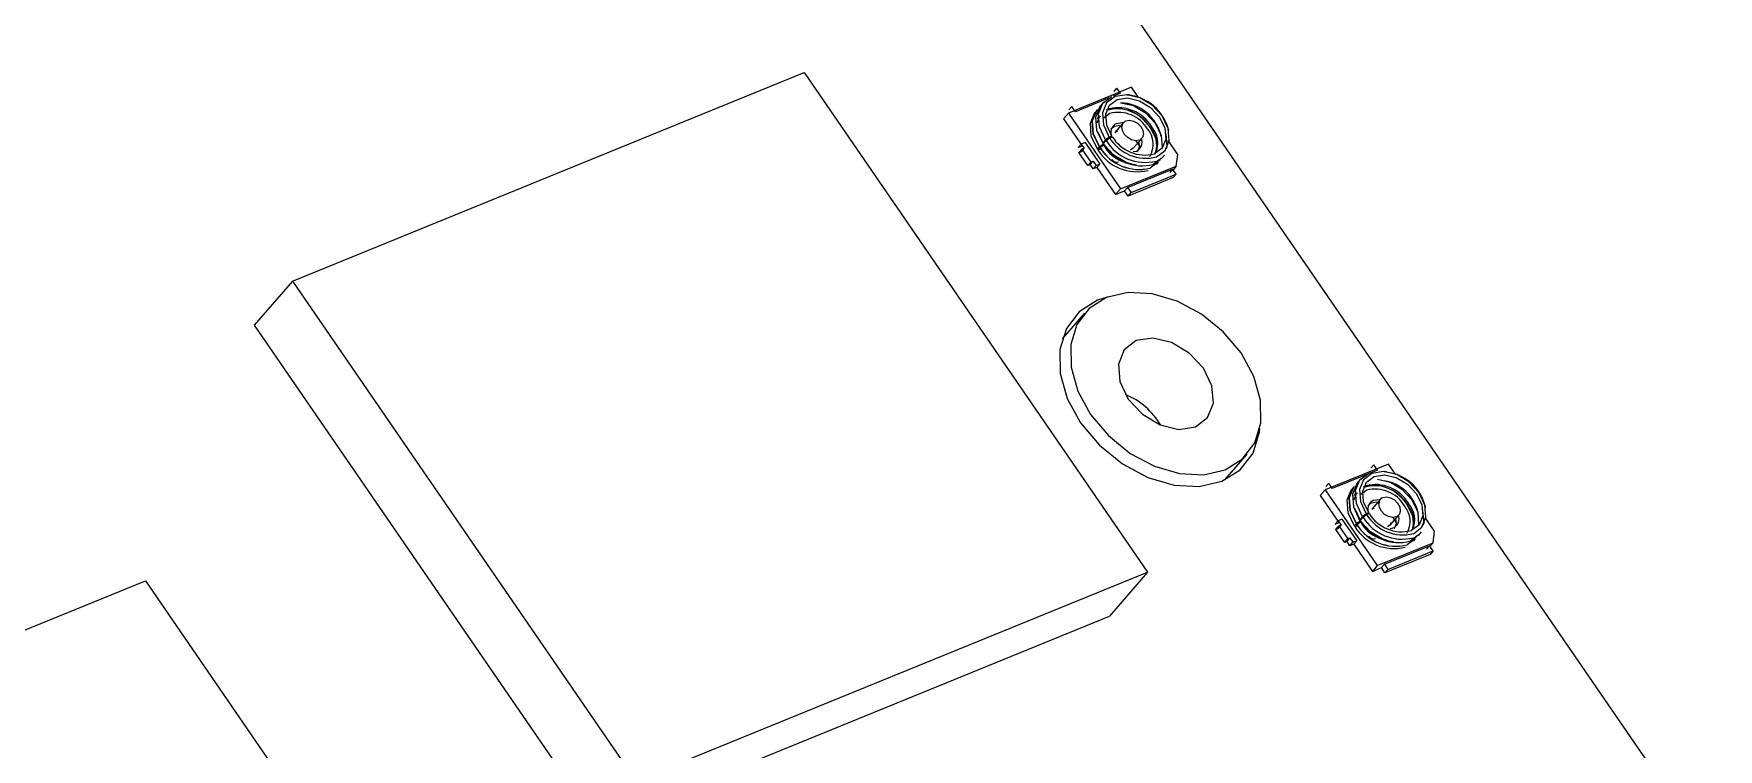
# Model space of a CAD drawing. Header units: millimetres. Extents: x 2 to 1109, y 2 to 430.
# Drawn here: x 280.61 to 311.91, y 73.05 to 86.35 of the extents above; entities that cross this region are included whole.
import ezdxf

# ---------------------------------------------------------------- set-up
doc = ezdxf.new("R2010")
doc.units = ezdxf.units.MM
doc.header["$LTSCALE"] = 0.5
doc.layers.add('几何体', color=7, linetype='Continuous')

msp = doc.modelspace()

# ---------------------------------------------------------------- linework, layer by layer
at = {"layer": '几何体'}
for p, q in [((311.913, 70.908), (299.657, 88.75)), ((285.42, 81.748), (294.928, 85.625)), ((294.928, 85.625), (301.307, 76.339)), ((301.01, 85.352), (299.836, 84.873)), ((300.597, 85.156), (299.967, 84.899)), ((300.806, 85.242), (300.671, 85.187)), ((300.685, 85.274), (300.74, 85.338)), ((300.806, 85.242), (300.74, 85.338)), ((300.971, 85.209), (300.931, 85.214)), ((301.141, 85.162), (301.01, 85.352)), ((299.836, 84.873), (299.744, 84.768)), ((299.836, 84.873), (300.803, 83.464)), ((299.901, 84.995), (299.846, 84.932)), ((299.967, 84.899), (299.901, 84.995)), ((300.38, 84.766), (300.411, 84.841)), ((300.491, 85.073), (300.436, 85.01)), ((300.608, 84.867), (300.482, 84.772)), ((300.592, 84.949), (300.572, 84.926)), ((299.744, 84.768), (300.091, 84.263)), ((300.385, 84.518), (300.49, 84.295)), ((300.491, 84.296), (300.386, 84.519)), ((300.692, 84.626), (300.626, 84.577)), ((300.792, 84.642), (300.692, 84.626)), ((300.86, 84.698), (300.7, 84.513)), ((300.701, 84.512), (300.747, 84.546)), ((300.891, 84.723), (300.907, 84.731)), ((301.232, 84.746), (301.355, 84.607)), ((301.355, 84.607), (301.359, 84.601)), ((301.359, 84.601), (301.372, 84.581)), ((301.701, 84.546), (301.69, 84.585)), ((300.076, 84.298), (300.021, 84.235)), ((300.021, 84.235), (300.091, 84.263)), ((300.034, 84.138), (300.089, 84.201)), ((300.146, 84.327), (300.076, 84.298)), ((300.076, 84.298), (300.131, 84.218)), ((300.076, 84.155), (300.131, 84.218)), ((300.131, 84.218), (300.089, 84.201)), ((300.089, 84.201), (300.254, 83.961)), ((300.146, 84.327), (300.421, 83.926)), ((300.378, 84.2), (300.415, 84.243)), ((300.445, 84.227), (300.378, 84.2)), ((300.387, 84.188), (300.423, 84.231)), ((300.387, 84.188), (300.453, 84.215)), ((300.415, 84.243), (300.416, 84.243)), ((300.49, 84.295), (300.416, 84.243)), ((300.424, 84.231), (300.498, 84.283)), ((300.529, 84.374), (300.474, 84.311)), ((300.475, 84.311), (300.491, 84.296)), ((300.483, 84.299), (300.537, 84.362)), ((300.499, 84.284), (300.483, 84.299)), ((300.596, 84.425), (300.529, 84.374)), ((300.537, 84.362), (300.604, 84.413)), ((300.645, 84.445), (300.596, 84.425)), ((300.604, 84.413), (300.653, 84.433)), ((301.039, 84.22), (300.994, 84.186)), ((301.04, 84.219), (301.2, 84.403)), ((301.163, 84.26), (301.096, 84.357)), ((301.868, 84.103), (301.689, 84.363)), ((300.034, 84.138), (300.076, 84.155)), ((300.199, 83.898), (300.034, 84.138)), ((300.199, 83.898), (300.254, 83.961)), ((300.241, 83.915), (300.199, 83.898)), ((300.241, 83.915), (300.296, 83.978)), ((300.296, 83.835), (300.241, 83.915)), ((300.254, 83.961), (300.296, 83.978)), ((300.296, 83.978), (300.351, 83.898)), ((300.296, 83.835), (300.351, 83.898)), ((300.351, 83.898), (300.421, 83.926)), ((300.421, 83.926), (300.366, 83.863)), ((301.095, 84.159), (301.039, 84.15)), ((301.506, 83.963), (301.356, 83.85)), ((301.566, 84.032), (301.415, 83.918)), ((301.415, 83.919), (301.54, 84.013)), ((301.474, 83.917), (301.51, 83.959)), ((301.57, 84.028), (301.624, 84.091)), ((301.838, 83.886), (301.868, 84.103)), ((300.366, 83.863), (300.296, 83.835)), ((300.366, 83.863), (300.712, 83.359)), ((300.803, 83.464), (301.838, 83.886)), ((300.935, 83.49), (301.774, 83.833)), ((301.785, 83.673), (300.946, 83.331)), ((301.001, 83.394), (301.84, 83.737)), ((301.774, 83.833), (301.719, 83.769)), ((301.84, 83.737), (301.774, 83.833)), ((301.838, 83.886), (301.782, 83.821)), ((301.84, 83.737), (301.785, 83.673)), ((300.803, 83.464), (300.712, 83.359)), ((300.712, 83.359), (300.88, 83.427)), ((300.88, 83.427), (300.935, 83.49)), ((300.946, 83.331), (300.88, 83.427)), ((300.935, 83.49), (301.001, 83.394)), ((300.946, 83.331), (301.001, 83.394)), ((285.42, 81.748), (284.711, 80.931)), ((285.42, 81.748), (291.798, 72.462)), ((300.137, 81.154), (299.722, 80.675)), ((284.711, 80.931), (291.09, 71.645)), ((302.744, 78.055), (303.159, 78.533)), ((305.784, 78.35), (304.609, 77.871)), ((305.459, 78.272), (305.514, 78.335)), ((305.579, 78.239), (305.514, 78.335)), ((305.915, 78.159), (305.784, 78.35)), ((304.675, 77.993), (304.62, 77.93)), ((304.741, 77.897), (304.675, 77.993)), ((305.579, 78.239), (304.741, 77.897)), ((305.265, 78.071), (305.21, 78.008)), ((305.366, 77.947), (305.345, 77.923)), ((305.745, 78.206), (305.704, 78.211)), ((304.609, 77.871), (304.518, 77.765)), ((304.518, 77.765), (304.864, 77.261)), ((304.609, 77.871), (305.577, 76.462)), ((305.154, 77.763), (305.185, 77.839)), ((305.382, 77.865), (305.255, 77.769)), ((305.634, 77.696), (305.474, 77.511)), ((305.664, 77.721), (305.68, 77.728)), ((306.006, 77.744), (306.128, 77.605)), ((304.919, 77.324), (304.849, 77.296)), ((304.919, 77.324), (305.194, 76.924)), ((305.264, 77.293), (305.159, 77.517)), ((305.303, 77.372), (305.248, 77.309)), ((305.256, 77.297), (305.311, 77.36)), ((305.37, 77.423), (305.303, 77.372)), ((305.311, 77.36), (305.378, 77.411)), ((305.419, 77.443), (305.37, 77.423)), ((305.378, 77.411), (305.427, 77.431)), ((305.465, 77.624), (305.4, 77.575)), ((305.475, 77.51), (305.52, 77.544)), ((305.814, 77.216), (305.974, 77.401)), ((305.936, 77.257), (305.869, 77.355)), ((306.128, 77.604), (306.132, 77.599)), ((306.132, 77.599), (306.146, 77.579)), ((306.475, 77.544), (306.464, 77.583)), ((306.642, 77.101), (306.468, 77.354)), ((304.849, 77.296), (304.794, 77.233)), ((304.794, 77.233), (304.864, 77.261)), ((304.807, 77.135), (304.862, 77.199)), ((304.807, 77.135), (304.849, 77.152)), ((304.972, 76.895), (304.807, 77.135)), ((304.849, 77.296), (304.904, 77.216)), ((304.849, 77.152), (304.904, 77.216)), ((304.904, 77.216), (304.862, 77.199)), ((304.862, 77.199), (305.027, 76.958)), ((305.152, 77.198), (305.189, 77.24)), ((305.218, 77.225), (305.152, 77.198)), ((305.16, 77.186), (305.197, 77.228)), ((305.16, 77.186), (305.227, 77.213)), ((305.263, 77.292), (305.189, 77.24)), ((305.189, 77.24), (305.189, 77.24)), ((305.198, 77.228), (305.272, 77.28)), ((305.249, 77.309), (305.264, 77.293)), ((305.272, 77.281), (305.257, 77.297)), ((305.868, 77.156), (305.813, 77.148)), ((306.188, 76.917), (306.313, 77.011)), ((306.339, 77.029), (306.189, 76.916)), ((306.343, 77.025), (306.398, 77.089)), ((306.612, 76.884), (306.642, 77.101)), ((304.972, 76.895), (305.027, 76.958)), ((305.014, 76.912), (304.972, 76.895)), ((305.014, 76.912), (305.069, 76.976)), ((305.069, 76.832), (305.014, 76.912)), ((305.027, 76.958), (305.069, 76.976)), ((305.069, 76.976), (305.124, 76.896)), ((305.069, 76.832), (305.124, 76.896)), ((305.139, 76.861), (305.069, 76.832)), ((305.124, 76.896), (305.194, 76.924)), ((305.194, 76.924), (305.139, 76.861)), ((305.139, 76.861), (305.486, 76.356)), ((305.577, 76.462), (306.612, 76.884)), ((305.708, 76.488), (306.547, 76.83)), ((305.774, 76.392), (306.613, 76.734)), ((306.28, 76.961), (306.129, 76.848)), ((306.247, 76.915), (306.284, 76.957)), ((306.547, 76.83), (306.492, 76.767)), ((306.613, 76.734), (306.547, 76.83)), ((306.612, 76.884), (306.555, 76.819)), ((306.613, 76.734), (306.558, 76.671)), ((305.577, 76.462), (305.486, 76.356)), ((305.486, 76.356), (305.653, 76.425)), ((305.653, 76.425), (305.708, 76.488)), ((305.719, 76.329), (305.653, 76.425)), ((305.708, 76.488), (305.774, 76.392)), ((306.558, 76.671), (305.719, 76.329)), ((305.719, 76.329), (305.774, 76.392)), ((273.598, 72.473), (282.687, 76.179)), ((282.687, 76.179), (289.011, 66.973)), ((291.798, 72.462), (301.307, 76.339)), ((301.307, 76.339), (300.599, 75.522)), ((291.09, 71.645), (300.599, 75.522))]:
    msp.add_line(p, q, dxfattribs=at)
at = {"layer": '几何体', "flags": 128}
for points in [[(300.529, 84.374), (300.414, 84.619), (300.396, 84.858), (300.477, 85.056), (300.645, 85.183)], [(300.705, 85.179), (300.548, 85.061), (300.472, 84.877), (300.489, 84.654), (300.596, 84.425)], [(301.475, 84.059), (301.633, 84.178), (301.708, 84.364), (301.689, 84.589), (301.579, 84.819), (301.394, 85.018), (301.164, 85.156), (300.921, 85.213), (300.705, 85.179)], [(300.743, 85.123), (300.938, 85.154), (301.156, 85.103), (301.364, 84.978), (301.53, 84.799), (301.629, 84.592), (301.646, 84.389), (301.578, 84.222), (301.436, 84.115)], [(300.378, 84.2), (300.263, 84.445), (300.245, 84.684), (300.326, 84.882), (300.344, 84.895)], [(300.415, 84.243), (300.3, 84.487), (300.281, 84.727), (300.363, 84.924), (300.38, 84.938)], [(300.371, 84.931), (300.363, 84.924), (300.281, 84.727), (300.3, 84.487), (300.415, 84.243)], [(300.416, 84.243), (300.301, 84.487), (300.282, 84.726), (300.363, 84.924), (300.372, 84.93)], [(300.44, 85.006), (300.422, 84.993), (300.341, 84.795), (300.359, 84.556), (300.474, 84.311)], [(300.645, 84.445), (300.549, 84.651), (300.534, 84.851), (300.602, 85.017), (300.743, 85.123)], [(300.809, 85.066), (301.046, 85.011), (301.272, 84.875), (301.453, 84.68), (301.56, 84.456), (301.579, 84.235), (301.566, 84.204)], [(300.372, 84.69), (300.418, 84.805), (300.434, 84.817)], [(300.737, 84.679), (300.838, 84.695), (300.854, 84.691)], [(301.154, 84.37), (301.087, 84.359), (301.012, 84.376), (300.939, 84.417), (300.88, 84.477), (300.841, 84.548), (300.83, 84.619), (300.848, 84.68), (300.891, 84.723)], [(300.907, 84.731), (300.974, 84.742), (301.049, 84.725), (301.121, 84.684), (301.181, 84.624), (301.219, 84.553), (301.23, 84.482), (301.213, 84.421), (301.17, 84.378)], [(301.485, 84.189), (301.466, 84.386), (301.361, 84.601)], [(300.498, 84.283), (300.679, 84.09), (300.891, 83.964)], [(300.892, 83.966), (300.68, 84.091), (300.499, 84.284)], [(301.114, 84.155), (301.122, 84.161), (301.157, 84.248), (301.149, 84.344)], [(301.645, 84.487), (301.665, 84.246), (301.651, 84.211)], [(300.576, 81.456), (300.379, 81.393), (300.038, 81.181), (299.799, 80.868), (299.679, 80.477), (299.685, 80.034), (299.817, 79.568), (300.065, 79.113), (300.414, 78.698), (300.84, 78.353), (301.312, 78.1), (301.8, 77.956), (302.269, 77.933), (302.688, 78.031), (303.029, 78.243), (303.268, 78.555), (303.388, 78.946), (303.396, 79.011)], [(303.046, 80.414), (302.714, 80.809), (302.309, 81.138), (301.859, 81.379), (301.395, 81.515), (300.947, 81.538), (300.548, 81.445), (300.224, 81.242), (299.996, 80.945), (299.881, 80.572), (299.887, 80.15), (300.013, 79.707), (300.25, 79.273), (300.582, 78.878), (300.987, 78.549), (301.437, 78.308), (301.901, 78.172), (302.348, 78.149), (302.748, 78.242), (303.072, 78.445), (303.299, 78.742), (303.414, 79.115), (303.409, 79.537), (303.283, 79.98), (303.046, 80.414)], [(302.347, 80.129), (302.083, 80.413), (301.753, 80.611), (301.407, 80.692), (301.098, 80.644), (300.872, 80.474), (300.765, 80.208), (300.792, 79.886), (300.949, 79.558), (301.212, 79.274), (301.542, 79.076), (301.888, 78.995), (302.198, 79.043), (302.423, 79.213), (302.531, 79.479), (302.504, 79.801), (302.347, 80.129)], [(305.213, 78.004), (305.196, 77.99), (305.114, 77.793), (305.133, 77.553), (305.248, 77.309)], [(305.303, 77.372), (305.188, 77.617), (305.169, 77.856), (305.25, 78.054), (305.419, 78.18)], [(305.478, 78.177), (305.321, 78.059), (305.245, 77.875), (305.262, 77.651), (305.37, 77.423)], [(305.419, 77.443), (305.322, 77.648), (305.307, 77.849), (305.375, 78.015), (305.517, 78.121)], [(306.248, 77.056), (306.406, 77.175), (306.481, 77.362), (306.463, 77.587), (306.353, 77.816), (306.168, 78.016), (305.937, 78.154), (305.695, 78.211), (305.478, 78.177)], [(305.517, 78.121), (305.712, 78.151), (305.93, 78.1), (306.138, 77.976), (306.304, 77.796), (306.403, 77.59), (306.42, 77.387), (306.352, 77.219), (306.21, 77.112)], [(306.339, 77.202), (306.351, 77.232), (306.333, 77.452), (306.225, 77.677), (306.045, 77.872), (305.819, 78.008), (305.582, 78.063)], [(305.152, 77.198), (305.037, 77.443), (305.018, 77.682), (305.1, 77.88), (305.117, 77.893)], [(305.189, 77.24), (305.073, 77.485), (305.055, 77.724), (305.136, 77.922), (305.154, 77.935)], [(305.145, 77.929), (305.136, 77.922), (305.055, 77.724), (305.073, 77.485), (305.189, 77.24)], [(305.189, 77.24), (305.074, 77.485), (305.056, 77.724), (305.137, 77.921), (305.146, 77.928)], [(305.145, 77.688), (305.192, 77.803), (305.208, 77.815)], [(305.631, 77.624), (305.566, 77.639), (305.465, 77.624)], [(305.511, 77.677), (305.611, 77.692), (305.628, 77.688)], [(305.928, 77.368), (305.86, 77.357), (305.785, 77.373), (305.713, 77.415), (305.653, 77.475), (305.615, 77.545), (305.604, 77.616), (305.621, 77.678), (305.664, 77.721)], [(305.68, 77.728), (305.747, 77.739), (305.822, 77.723), (305.895, 77.682), (305.955, 77.622), (305.993, 77.551), (306.004, 77.48), (305.987, 77.418), (305.943, 77.376)], [(305.158, 77.516), (305.158, 77.516), (305.263, 77.292)], [(305.888, 77.153), (305.896, 77.159), (305.931, 77.245), (305.923, 77.342)], [(306.258, 77.187), (306.24, 77.384), (306.134, 77.599)], [(306.419, 77.484), (306.439, 77.243), (306.425, 77.208)], [(305.665, 76.963), (305.453, 77.089), (305.272, 77.281)], [(305.272, 77.28), (305.452, 77.088), (305.665, 76.962)], [(305.835, 77.264), (305.818, 77.222), (305.768, 77.184)]]:
    msp.add_lwpolyline(points, dxfattribs=at)
at = {"layer": '几何体'}
for centre, radius, start, end in [((300.869, 84.355), 0.853, 12.9631, 85.7771), ((300.728, 84.214), 0.741, 31.484, 104.1852), ((300.753, 84.289), 0.662, 43.6771, 105.8958), ((300.767, 84.256), 0.715, 31.0234, 104.1303), ((300.763, 84.251), 0.635, 31.0234, 104.1303), ((300.778, 84.263), 0.803, 13.1608, 87.8927), ((300.802, 84.517), 0.175, 111.8439, 196.4431), ((300.97, 84.292), 0.443, 329.2514, 40.2931), ((301.037, 84.29), 0.444, 338.006, 40.9563), ((301.031, 84.313), 0.467, 334.4418, 41.8832), ((301.148, 84.673), 0.849, 211.4257, 284.1782), ((301.148, 84.673), 0.848, 211.4262, 284.1783), ((301.071, 84.589), 0.657, 205.2731, 255.7815), ((301.207, 84.741), 0.848, 211.4262, 284.1783), ((301.203, 84.752), 0.845, 213.6051, 263.1818), ((301.262, 84.805), 0.849, 211.4256, 284.1782), ((301.28, 84.827), 0.792, 211.4544, 284.1816), ((301.261, 84.806), 0.713, 211.5023, 284.1874), ((301.015, 84.334), 0.192, 294.3462, 21.6039), ((301.111, 84.631), 0.849, 211.4257, 284.1782), ((300.74, 84.074), 0.112, 213.2019, 284.3977), ((300.391, 78.394), 1.345, 30.2331, 67.9246), ((305.502, 77.211), 0.741, 31.484, 104.1852), ((305.527, 77.286), 0.662, 43.6771, 105.8958), ((305.541, 77.254), 0.715, 31.0234, 104.1303), ((305.602, 77.296), 0.747, 10.7687, 82.3489), ((305.642, 77.353), 0.853, 12.9631, 85.7771), ((305.537, 77.249), 0.635, 31.0234, 104.1303), ((305.576, 77.514), 0.175, 111.8439, 196.4431), ((306.036, 77.803), 0.849, 211.4256, 284.1782), ((306.054, 77.825), 0.792, 211.4544, 284.1816), ((306.035, 77.804), 0.713, 211.5023, 284.1874), ((305.789, 77.332), 0.192, 294.3462, 21.6039), ((305.743, 77.29), 0.443, 329.2514, 40.2931), ((305.81, 77.288), 0.444, 338.006, 40.9563), ((305.814, 77.313), 0.459, 336.8676, 42.4158), ((305.885, 77.629), 0.849, 211.4257, 284.1782), ((305.921, 77.671), 0.849, 211.4257, 284.1782), ((305.921, 77.671), 0.848, 211.4262, 284.1783), ((305.981, 77.739), 0.848, 211.4262, 284.1783), ((305.841, 77.584), 0.653, 208.7224, 256.0516), ((305.977, 77.749), 0.845, 213.6051, 263.1818), ((305.513, 77.072), 0.112, 213.2019, 284.3977)]:
    msp.add_arc(centre, radius, start, end, dxfattribs=at)

doc.saveas('drawing.dxf')
